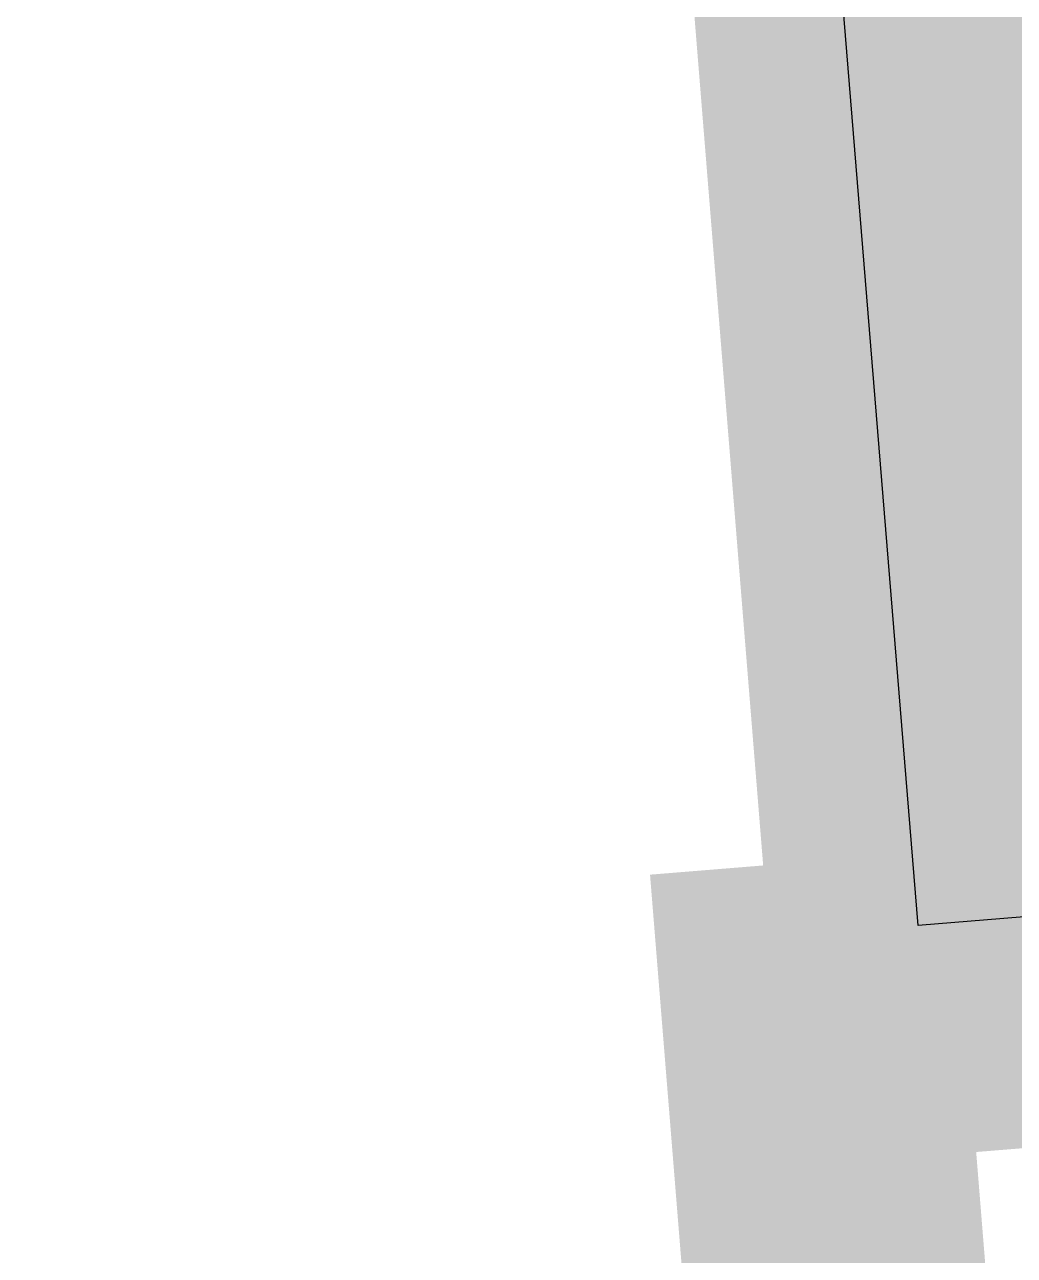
# Model space of a CAD drawing. Header units: metres. Extents: x 1956498 to 1957612, y 2277909 to 2278547.
# Drawn here: x 1957460.724 to 1957461.378, y 2278066.319 to 2278067.132 of the extents above; entities that cross this region are included whole.
import ezdxf
from ezdxf.enums import TextEntityAlignment as Align

# ---------------------------------------------------------------- set-up
doc = ezdxf.new("R2010")
doc.units = ezdxf.units.M
for name, color, linetype in [('UBS-100-Clôture', 30, 'LIMITE1'), ('UBS-100-Postes', 8, 'Continuous'), ('UBS_400_DETAIL POSTE HTA TOOLKIT UBS', 7, 'Continuous')]:
    doc.layers.add(name, color=color, linetype=linetype)
doc.styles.get("Standard").update_dxf_attribs({"font": 'verdana.ttf'})
doc.linetypes.add('LIMITE1', pattern='A,6.35,-2.54,[133,ltypeshp.shx,S=2.54,R=0,X=-2.54,Y=0],-2.54,25.4', length=36.83)

# ---------------------------------------------------------------- blocks, each defined once
blk = doc.blocks.new('PdL')
at = {"true_color": 0xb0c4d8, "transparency": 33554687}
blk.add_hatch(color=9, dxfattribs=at).paths.add_polyline_path([(0.09904, 2.32454), (5.09826, 2.32264), (5.09643, -0.25999), (0.09722, -0.25808)])
at = {"color": 7, "transparency": 33554687, "const_width": 0.05}
blk.add_lwpolyline([(0.09904, 2.32454), (5.09826, 2.32264), (5.09643, -0.25999), (0.09722, -0.25808)], close=True, dxfattribs=at)
at = {"color": 7, "transparency": 33554687}
blk.add_attdef('NUMERO', text='', height=1, dxfattribs=at).set_placement((3.83339, 0.9778), align=Align.MIDDLE_LEFT)
blk = doc.blocks.new('UBS_PDL C1752')
at = {"const_width": 0.01}
blk.add_lwpolyline([(-2.50881, 1.30812), (2.49119, 1.30812), (2.49119, -1.29188), (-2.50881, -1.29188)], close=True, dxfattribs=at)
blk.add_lwpolyline([(2.41119, -1.21188), (-2.42881, -1.21188), (-2.42881, 1.22812), (2.41119, 1.22812)], close=True)

msp = doc.modelspace()

# ---------------------------------------------------------------- linework, layer by layer
at = {"layer": 'UBS-100-Clôture', "color": 30, "ltscale": 0.1, "true_color": 0xf26722, "transparency": 33554687, "const_width": 0.2}
msp.add_lwpolyline([(1957452.10861, 2278234.20834), (1957472.78211, 2278172.78773), (1957482.60391, 2278143.01665), (1957491.43073, 2278124.53938), (1957501.91196, 2278087.4138, -0.474925), (1957486.75018, 2278065.86129), (1957466.44478, 2278064.20257), (1957466.22766, 2278066.88381), (1957461.24489, 2278066.47868), (1957461.46217, 2278063.79555), (1957439.48752, 2278062.00048), (1957103.22307, 2278049.50956)], format="xyb", dxfattribs=at)

# ---------------------------------------------------------------- block references
at = {"layer": 'UBS-100-Postes', "transparency": 33554687, "rotation": 4.67003081057383}
msp.add_blockref('PdL', (1957461.12698, 2278066.728), dxfattribs=at)
at = {"layer": 'UBS_400_DETAIL POSTE HTA TOOLKIT UBS', "transparency": 33554687, "rotation": 184.6700307831418}
msp.add_blockref('UBS_PDL C1752', (1957463.61751, 2278067.95701), dxfattribs=at)

doc.saveas('drawing.dxf')
